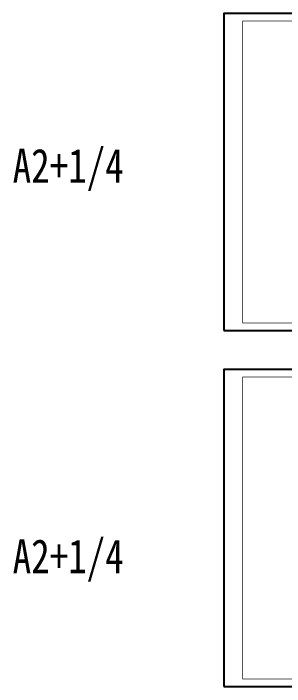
# Model space of a CAD drawing. Extents: x 32461 to 372567, y -698896 to 182569.
# Drawn here: x 32461 to 86360, y -361980 to -228270 of the extents above; entities that cross this region are included whole.
import ezdxf

# ---------------------------------------------------------------- set-up
doc = ezdxf.new("R2010")
doc.units = 0
doc.header["$LTSCALE"] = 1000
doc.header["$MEASUREMENT"] = 0
doc.layers.add('PUB_TITLE', color=4, linetype='CONTINUOUS')
doc.layers.add('TEXT', color=7, linetype='CONTINUOUS')
doc.styles.add('-黑体', font='simhei.ttf')

msp = doc.modelspace()

# ---------------------------------------------------------------- linework, layer by layer
at = {"layer": 'PUB_TITLE'}
for points in [[(74273.1, -291269.7), (185723.1, -291269.7), (185723.1, -228269.7), (74273.1, -228269.7)], [(74273.1, -361979.9), (185723.1, -361979.9), (185723.1, -298979.9), (74273.1, -298979.9)]]:
    msp.add_lwpolyline(points, close=True, dxfattribs=at)
at = {"layer": 'PUB_TITLE', "const_width": 150}
for points in [[(78023.1, -289769.7), (184223.1, -289769.7), (184223.1, -229769.7), (78023.1, -229769.7)], [(78023.1, -360479.9), (184223.1, -360479.9), (184223.1, -300479.9), (78023.1, -300479.9)]]:
    msp.add_lwpolyline(points, close=True, dxfattribs=at)

# ---------------------------------------------------------------- texts
at = {"layer": 'TEXT', "color": 3, "style": '-黑体', "width": 0.8}
for p in [(32306.9, -261899.2), (32306.9, -339473.7)]:
    msp.add_text('A2+1/4', height=6753.37, dxfattribs=at).set_placement(p)

doc.saveas('drawing.dxf')
